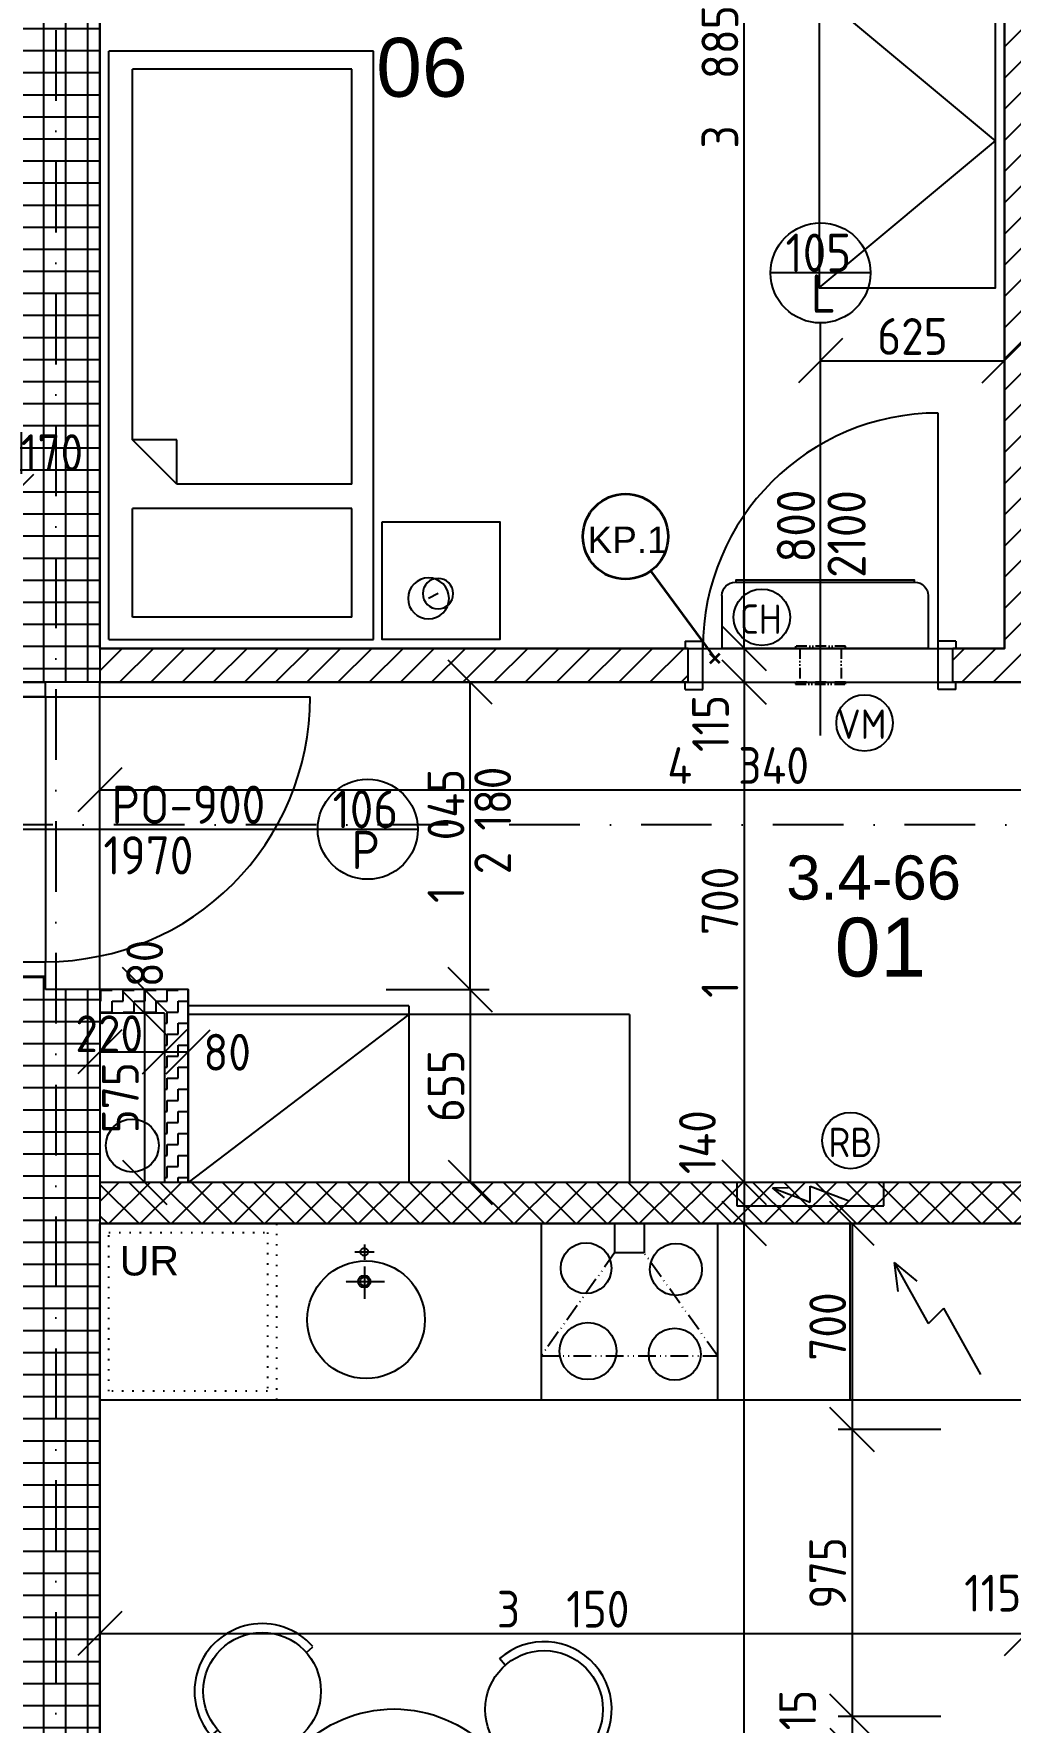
# Model space of a CAD drawing. Extents: x 4511820 to 5180432, y -1526536 to -944957.
# Drawn here: x 5136117 to 5139437, y -1118079 to -1112340 of the extents above; entities that cross this region are included whole.
import ezdxf

# ---------------------------------------------------------------- set-up
doc = ezdxf.new("R2010")
doc.units = 0
doc.header["$MEASUREMENT"] = 0
for name, pattern in [('ACAD_ISO07W100', [3.5, 0.5, -3]), ('ACAD_ISO12W100', [22, 12, -3, 0.5, -3, 0.5, -3]), ('BODKOCIARKOVANA_3', [5.6, 3, -1.3, 0, -1.3]), ('DASHED', [0.75, 0.5, -0.25])]:
    doc.linetypes.add(name, pattern=pattern)
doc.layers.get('0').update_dxf_attribs({"linetype": 'CONTINUOUS'})
doc.layers.get('Defpoints').update_dxf_attribs({"color": 61, "linetype": 'CONTINUOUS'})
for name, color, linetype in [('DVERE', 45, 'CONTINUOUS'), ('KÓTY', 4, 'CONTINUOUS'), ('MÚRY', 1, 'CONTINUOUS'), ('osi', 253, 'CONTINUOUS'), ('Plochy', 41, 'CONTINUOUS'), ('POPIS', 7, 'CONTINUOUS'), ('TENKÁ', 7, 'CONTINUOUS'), ('ZARIADENIE', 47, 'CONTINUOUS'), ('ZARIADENIE1', 145, 'CONTINUOUS'), ('ZZ-chladenie', 133, 'CONTINUOUS'), ('ZZ-elektro', 221, 'CONTINUOUS'), ('zz-vetr', 52, 'CONTINUOUS'), ('ŠRAFY', 82, 'CONTINUOUS')]:
    doc.layers.add(name, color=color, linetype=linetype)
doc.layers.add('preklady', color=74, linetype='CONTINUOUS', lineweight=35)
doc.styles.add('ARIAL', font='arial.ttf')
doc.styles.add('STYLE1', font='isocp.shx')
doc.dimstyles.new('STANDARD-50', dxfattribs={"dimtxt": 125, "dimasz": 150, "dimexe": 10, "dimexo": 200, "dimgap": 20, "dimtad": 1, "dimdsep": 46, "dimlunit": 6, "dimtxsty": 'STYLE1', "dimblk1": 'OBLIQUE', "dimblk2": 'OBLIQUE', "dimsah": 1, "dimcen": 2.5, "dimse1": 1, "dimse2": 1, "dimadec": 0, "dimazin": 0, "dimtfac": 1, "dimtmove": 1, "dimatfit": 3, "dimldrblk": 'OBLIQUE', "dimfxl": 1, "dimtolj": 1, "dimtzin": 0, "dimarcsym": 0})
pattern_1 = [(90, (-3307273.674, 668852.734), (-75, 1e-14), []), (180, (-3307273.674, 668852.734), (-1e-14, -75), [])]
pattern_2 = [(45, (515270.5, 303822), (-53.0330086, 53.0330086), [])]

# ---------------------------------------------------------------- blocks, each defined once
blk = doc.blocks.new('stol kruh')
at = {"layer": 'ZARIADENIE', "ltscale": 0.25}
for p, q in [((4441014, -1342243.9), (4441036.5, -1342224.1)), ((4441690.1, -1342287.3), (4441670.3, -1342264.8)), ((4440690.9, -1342527.6), (4440713.4, -1342507.8)), ((4441974.3, -1342610), (4441954.5, -1342587.5)), ((4440650.1, -1343161.8), (4440670, -1343184.3)), ((4441910.8, -1343263.8), (4441933.3, -1343244)), ((4440934.3, -1343484.5), (4440954.1, -1343507)), ((4441588.1, -1343548), (4441610.6, -1343528.2))]:
    blk.add_line(p, q, dxfattribs=at)
for centre, radius in [((4440863.7, -1342375.8), 200), ((4441822.3, -1342437.4), 200), ((4441312.2, -1342885.9), 450), ((4440802.1, -1343334.4), 200), ((4441760.7, -1343396), 200)]:
    blk.add_circle(centre, radius, dxfattribs=at)
for centre, start, end in [((4440863.7, -1342375.8), 41.28281, 221.28281), ((4441822.3, -1342437.4), 311.3675, 131.3675), ((4440802.1, -1343334.4), 131.3675, 311.3675), ((4441760.7, -1343396), 221.3675, 41.3675)]:
    blk.add_arc(centre, 230, start, end, dxfattribs=at)
blk = doc.blocks.new('JEDNOPOSTEL')
at = {"layer": 'ZARIADENIE', "ltscale": 0.25}
for p, q in [((4449069, -1322230.2), (4447069, -1322230.2)), ((4447069, -1323130.2), (4447069, -1322230.2)), ((4449069, -1322230.2), (4449069, -1323130.2)), ((4449069, -1323130.2), (4447069, -1323130.2)), ((4448913, -1323349.6), (4448929.1, -1323317.4))]:
    blk.add_line(p, q, dxfattribs=at)
at = {"layer": 'ZARIADENIE', "color": 76, "ltscale": 0.25}
for p, q in [((4448390.6, -1322311.3), (4447130.6, -1322311.3)), ((4447130.6, -1323056.9), (4447130.6, -1322311.3)), ((4448540.6, -1322461.3), (4448390.6, -1322311.3)), ((4448390.6, -1322461.3), (4448390.6, -1322311.3)), ((4448992.6, -1322311.3), (4448623.3, -1322311.3)), ((4448623.3, -1323056.9), (4448623.3, -1322311.3)), ((4448992.6, -1323056.9), (4448992.6, -1322311.3)), ((4448540.6, -1322461.3), (4448390.6, -1322461.3)), ((4448540.6, -1323056.9), (4448540.6, -1322461.3)), ((4448540.6, -1323056.9), (4447130.6, -1323056.9)), ((4448992.6, -1323056.9), (4448623.3, -1323056.9))]:
    blk.add_line(p, q, dxfattribs=at)
at = {"layer": 'ZARIADENIE'}
blk.add_lwpolyline([(4448669, -1323160.2), (4448669, -1323560.2), (4449069, -1323560.2), (4449069, -1323160.2)], close=True, dxfattribs=at)
at = {"layer": 'ZARIADENIE', "ltscale": 0.25}
for centre, radius in [((4448929.1, -1323317.4), 69.7), ((4448913, -1323349.6), 51.9)]:
    blk.add_circle(centre, radius, dxfattribs=at)
blk = doc.blocks.new('SKRINA')
at = {"layer": 'ZARIADENIE'}
for p, q in [((4449069, -1324645.2), (4448469, -1324145.2)), ((4448469, -1325145.2), (4449069, -1324645.2))]:
    blk.add_line(p, q, dxfattribs=at)
blk.add_lwpolyline([(4448469, -1324145.2), (4448469, -1325145.2), (4449069, -1325145.2), (4449069, -1324145.2)], close=True, dxfattribs=at)
blk = doc.blocks.new('_OBLIQUE')
at = {"color": 0, "linetype": 'ByBlock'}
blk.add_line((-0.5, -0.5), (0.5, 0.5), dxfattribs=at)
blk = doc.blocks.new('*D18004')
at = {"layer": 'Defpoints', "color": 0}
for p in [(5138533, -1110544.2), (5138644, -1110544.2), (5138644, -1114429.2)]:
    blk.add_point(p, dxfattribs=at)
at = {"layer": 'KÓTY', "color": 0, "lineweight": -2}
blk.add_line((5138533, -1114429.2), (5138533, -1110544.2), dxfattribs=at)
at = {"layer": 'KÓTY', "color": 0, "linetype": 'ByBlock', "lineweight": -2, "xscale": 150, "yscale": 150, "zscale": 150}
for p, rotation in [((5138533, -1110544.2), 90), ((5138533, -1114429.2), 270)]:
    blk.add_blockref('_OBLIQUE', p, dxfattribs=dict(at, rotation=rotation))
at = {"layer": 'KÓTY', "color": 0, "insert": (5138450.5, -1112486.7), "char_height": 125, "attachment_point": 5, "rotation": 90, "style": 'STYLE1'}
blk.add_mtext('\\A1;3ﾠ885', dxfattribs=at)
blk = doc.blocks.new('*D18005')
at = {"layer": 'Defpoints', "color": 0}
for p in [(5139417.5, -1113451.5), (5138792.5, -1113736.4), (5139417.5, -1113736.4)]:
    blk.add_point(p, dxfattribs=at)
at = {"layer": 'KÓTY', "color": 0, "lineweight": -2}
blk.add_line((5138792.5, -1113451.5), (5139417.5, -1113451.5), dxfattribs=at)
at = {"layer": 'KÓTY', "color": 0, "linetype": 'ByBlock', "lineweight": -2, "xscale": 150, "yscale": 150, "zscale": 150, "rotation": 180}
blk.add_blockref('_OBLIQUE', (5138792.5, -1113451.5), dxfattribs=at)
at = {"layer": 'KÓTY', "color": 0, "linetype": 'ByBlock', "lineweight": -2, "xscale": 150, "yscale": 150, "zscale": 150}
blk.add_blockref('_OBLIQUE', (5139417.5, -1113451.5), dxfattribs=at)
at = {"layer": 'KÓTY', "color": 0, "insert": (5139105, -1113369), "char_height": 125, "attachment_point": 5, "style": 'STYLE1'}
blk.add_mtext('\\A1;625', dxfattribs=at)
blk = doc.blocks.new('*D18007')
at = {"layer": 'Defpoints', "color": 0}
for p in [(5138533, -1114429.2), (5138533, -1114544.2), (5138533, -1114544.2)]:
    blk.add_point(p, dxfattribs=at)
at = {"layer": 'KÓTY', "color": 0, "lineweight": -2}
blk.add_line((5138533, -1114429.2), (5138533, -1114544.2), dxfattribs=at)
at = {"layer": 'KÓTY', "color": 0, "linetype": 'ByBlock', "lineweight": -2, "xscale": 150, "yscale": 150, "zscale": 150}
for p, rotation in [((5138533, -1114429.2), 90), ((5138533, -1114544.2), 270)]:
    blk.add_blockref('_OBLIQUE', p, dxfattribs=dict(at, rotation=rotation))
at = {"layer": 'KÓTY', "color": 0, "insert": (5138418.5, -1114684.5), "char_height": 125, "attachment_point": 5, "rotation": 90, "style": 'STYLE1'}
blk.add_mtext('\\A1;115', dxfattribs=at)
blk = doc.blocks.new('*D18008')
at = {"layer": 'Defpoints', "color": 0}
for p in [(5138533, -1114544.2), (5138533, -1116244.2), (5138533, -1116244.2)]:
    blk.add_point(p, dxfattribs=at)
at = {"layer": 'KÓTY', "color": 0, "lineweight": -2}
blk.add_line((5138533, -1114544.2), (5138533, -1116244.2), dxfattribs=at)
at = {"layer": 'KÓTY', "color": 0, "linetype": 'ByBlock', "lineweight": -2, "xscale": 150, "yscale": 150, "zscale": 150}
for p, rotation in [((5138533, -1114544.2), 90), ((5138533, -1116244.2), 270)]:
    blk.add_blockref('_OBLIQUE', p, dxfattribs=dict(at, rotation=rotation))
at = {"layer": 'KÓTY', "color": 0, "insert": (5138450.5, -1115394.2), "char_height": 125, "attachment_point": 5, "rotation": 90, "style": 'STYLE1'}
blk.add_mtext('\\A1;1ﾠ700', dxfattribs=at)
blk = doc.blocks.new('*D18009')
at = {"layer": 'Defpoints', "color": 0}
for p in [(5138533, -1116244.2), (5138533, -1116384.2), (5138533, -1116384.2)]:
    blk.add_point(p, dxfattribs=at)
at = {"layer": 'KÓTY', "color": 0, "lineweight": -2}
blk.add_line((5138533, -1116244.2), (5138533, -1116384.2), dxfattribs=at)
at = {"layer": 'KÓTY', "color": 0, "linetype": 'ByBlock', "lineweight": -2, "xscale": 150, "yscale": 150, "zscale": 150}
for p, rotation in [((5138533, -1116244.2), 90), ((5138533, -1116384.2), 270)]:
    blk.add_blockref('_OBLIQUE', p, dxfattribs=dict(at, rotation=rotation))
at = {"layer": 'KÓTY', "color": 0, "insert": (5138374, -1116107.5), "char_height": 125, "attachment_point": 5, "rotation": 90, "style": 'STYLE1'}
blk.add_mtext('\\A1;140', dxfattribs=at)
blk = doc.blocks.new('*D18010')
at = {"layer": 'Defpoints', "color": 0}
for p in [(5138899.5, -1116384.2), (5138899.5, -1117084.2), (5139310.5, -1117084.2)]:
    blk.add_point(p, dxfattribs=at)
at = {"layer": 'KÓTY', "color": 0, "lineweight": -2}
blk.add_line((5138899.5, -1116384.2), (5138899.5, -1117084.2), dxfattribs=at)
at = {"layer": 'KÓTY', "color": 0, "linetype": 'ByBlock', "lineweight": -2, "xscale": 150, "yscale": 150, "zscale": 150}
for p, rotation in [((5138899.5, -1116384.2), 90), ((5138899.5, -1117084.2), 270)]:
    blk.add_blockref('_OBLIQUE', p, dxfattribs=dict(at, rotation=rotation))
at = {"layer": 'KÓTY', "color": 0, "insert": (5138817, -1116734.2), "char_height": 125, "attachment_point": 5, "rotation": 90, "style": 'STYLE1'}
blk.add_mtext('\\A1;700', dxfattribs=at)
blk = doc.blocks.new('*D18011')
at = {"layer": 'Defpoints', "color": 0}
for p in [(5139310.5, -1117084.2), (5138899.5, -1118059.2), (5139310.5, -1118059.2)]:
    blk.add_point(p, dxfattribs=at)
at = {"layer": 'KÓTY', "color": 0, "lineweight": -2}
blk.add_line((5138899.5, -1117084.2), (5138899.5, -1118059.2), dxfattribs=at)
at = {"layer": 'KÓTY', "color": 0, "linetype": 'ByBlock', "lineweight": -2, "xscale": 150, "yscale": 150, "zscale": 150}
for p, rotation in [((5138899.5, -1117084.2), 90), ((5138899.5, -1118059.2), 270)]:
    blk.add_blockref('_OBLIQUE', p, dxfattribs=dict(at, rotation=rotation))
at = {"layer": 'KÓTY', "color": 0, "insert": (5138817, -1117571.7), "char_height": 125, "attachment_point": 5, "rotation": 90, "style": 'STYLE1'}
blk.add_mtext('\\A1;975', dxfattribs=at)
blk = doc.blocks.new('*D18012')
at = {"layer": 'Defpoints', "color": 0}
for p in [(5139310.5, -1118059.2), (5138899.5, -1118174.2), (5139310.5, -1118174.2)]:
    blk.add_point(p, dxfattribs=at)
at = {"layer": 'KÓTY', "color": 0, "lineweight": -2}
blk.add_line((5138899.5, -1118059.2), (5138899.5, -1118174.2), dxfattribs=at)
at = {"layer": 'KÓTY', "color": 0, "linetype": 'ByBlock', "lineweight": -2, "xscale": 150, "yscale": 150, "zscale": 150}
for p, rotation in [((5138899.5, -1118059.2), 90), ((5138899.5, -1118174.2), 270)]:
    blk.add_blockref('_OBLIQUE', p, dxfattribs=dict(at, rotation=rotation))
at = {"layer": 'KÓTY', "color": 0, "insert": (5138714.5, -1118065.9), "char_height": 125, "attachment_point": 5, "rotation": 90, "style": 'STYLE1'}
blk.add_mtext('\\A1;115', dxfattribs=at)
blk = doc.blocks.new('*D18016')
at = {"layer": 'Defpoints', "color": 0}
for p in [(5138533, -1116384.2), (5138533, -1116384.2), (5138533, -1122229.2)]:
    blk.add_point(p, dxfattribs=at)
at = {"layer": 'KÓTY', "color": 0, "lineweight": -2}
blk.add_line((5138533, -1122229.2), (5138533, -1116384.2), dxfattribs=at)
at = {"layer": 'KÓTY', "color": 0, "linetype": 'ByBlock', "lineweight": -2, "xscale": 150, "yscale": 150, "zscale": 150}
for p, rotation in [((5138533, -1116384.2), 90), ((5138533, -1122229.2), 270)]:
    blk.add_blockref('_OBLIQUE', p, dxfattribs=dict(at, rotation=rotation))
at = {"layer": 'KÓTY', "color": 0, "insert": (5138450.5, -1119306.7), "char_height": 125, "attachment_point": 5, "rotation": 90, "style": 'STYLE1'}
blk.add_mtext('\\A1;5ﾠ845', dxfattribs=at)
blk = doc.blocks.new('*D18017')
at = {"layer": 'Defpoints', "color": 0}
for p in [(5136342.5, -1116384.2), (5139492.5, -1116384.2), (5139492.5, -1117777.5)]:
    blk.add_point(p, dxfattribs=at)
at = {"layer": 'KÓTY', "color": 0, "lineweight": -2}
blk.add_line((5136342.5, -1117777.5), (5139492.5, -1117777.5), dxfattribs=at)
at = {"layer": 'KÓTY', "color": 0, "linetype": 'ByBlock', "lineweight": -2, "xscale": 150, "yscale": 150, "zscale": 150, "rotation": 180}
blk.add_blockref('_OBLIQUE', (5136342.5, -1117777.5), dxfattribs=at)
at = {"layer": 'KÓTY', "color": 0, "linetype": 'ByBlock', "lineweight": -2, "xscale": 150, "yscale": 150, "zscale": 150}
blk.add_blockref('_OBLIQUE', (5139492.5, -1117777.5), dxfattribs=at)
at = {"layer": 'KÓTY', "color": 0, "insert": (5137917.5, -1117695), "char_height": 125, "attachment_point": 5, "style": 'STYLE1'}
blk.add_mtext('\\A1;3ﾠ150', dxfattribs=at)
blk = doc.blocks.new('*D18018')
at = {"layer": 'Defpoints', "color": 0}
for p in [(5139492.5, -1117084.2), (5139607.5, -1117084.2), (5139607.5, -1117777.5)]:
    blk.add_point(p, dxfattribs=at)
at = {"layer": 'KÓTY', "color": 0, "lineweight": -2}
blk.add_line((5139492.5, -1117777.5), (5139607.5, -1117777.5), dxfattribs=at)
at = {"layer": 'KÓTY', "color": 0, "linetype": 'ByBlock', "lineweight": -2, "xscale": 150, "yscale": 150, "zscale": 150, "rotation": 180}
blk.add_blockref('_OBLIQUE', (5139492.5, -1117777.5), dxfattribs=at)
at = {"layer": 'KÓTY', "color": 0, "linetype": 'ByBlock', "lineweight": -2, "xscale": 150, "yscale": 150, "zscale": 150}
blk.add_blockref('_OBLIQUE', (5139607.5, -1117777.5), dxfattribs=at)
at = {"layer": 'KÓTY', "color": 0, "insert": (5139378, -1117640.5), "char_height": 125, "attachment_point": 5, "style": 'STYLE1'}
blk.add_mtext('\\A1;115', dxfattribs=at)
blk = doc.blocks.new('*D18035')
at = {"layer": 'Defpoints', "color": 0}
for p in [(5136642.5, -1115589.2), (5136642.5, -1116244.2), (5137601.5, -1116244.2)]:
    blk.add_point(p, dxfattribs=at)
at = {"layer": 'KÓTY', "color": 0, "lineweight": -2}
blk.add_line((5137601.5, -1115589.2), (5137601.5, -1116244.2), dxfattribs=at)
at = {"layer": 'KÓTY', "color": 0, "linetype": 'ByBlock', "lineweight": -2, "xscale": 150, "yscale": 150, "zscale": 150}
for p, rotation in [((5137601.5, -1115589.2), 90), ((5137601.5, -1116244.2), 270)]:
    blk.add_blockref('_OBLIQUE', p, dxfattribs=dict(at, rotation=rotation))
at = {"layer": 'KÓTY', "color": 0, "insert": (5137519, -1115916.7), "char_height": 125, "attachment_point": 5, "rotation": 90, "style": 'STYLE1'}
blk.add_mtext('\\A1;655', dxfattribs=at)
blk = doc.blocks.new('*D18036')
at = {"layer": 'Defpoints', "color": 0}
for p in [(5136642.5, -1114544.2), (5137601.5, -1114544.2), (5136642.5, -1115589.2)]:
    blk.add_point(p, dxfattribs=at)
at = {"layer": 'KÓTY', "color": 0, "lineweight": -2}
blk.add_line((5137601.5, -1115589.2), (5137601.5, -1114544.2), dxfattribs=at)
at = {"layer": 'KÓTY', "color": 0, "linetype": 'ByBlock', "lineweight": -2, "xscale": 150, "yscale": 150, "zscale": 150}
for p, rotation in [((5137601.5, -1114544.2), 90), ((5137601.5, -1115589.2), 270)]:
    blk.add_blockref('_OBLIQUE', p, dxfattribs=dict(at, rotation=rotation))
at = {"layer": 'KÓTY', "color": 0, "insert": (5137519, -1115066.7), "char_height": 125, "attachment_point": 5, "rotation": 90, "style": 'STYLE1'}
blk.add_mtext('\\A1;1ﾠ045', dxfattribs=at)
blk = doc.blocks.new('*D18046')
at = {"layer": 'Defpoints', "color": 0}
for p in [(5136342.5, -1115669.2), (5136342.5, -1116244.2), (5136494.5, -1116244.2)]:
    blk.add_point(p, dxfattribs=at)
at = {"layer": 'KÓTY', "color": 0, "lineweight": -2}
blk.add_line((5136494.5, -1115669.2), (5136494.5, -1116244.2), dxfattribs=at)
at = {"layer": 'KÓTY', "color": 0, "linetype": 'ByBlock', "lineweight": -2, "xscale": 150, "yscale": 150, "zscale": 150}
for p, rotation in [((5136494.5, -1115669.2), 90), ((5136494.5, -1116244.2), 270)]:
    blk.add_blockref('_OBLIQUE', p, dxfattribs=dict(at, rotation=rotation))
at = {"layer": 'KÓTY', "color": 0, "insert": (5136412, -1115956.7), "char_height": 125, "attachment_point": 5, "rotation": 90, "style": 'STYLE1'}
blk.add_mtext('\\A1;575', dxfattribs=at)
blk = doc.blocks.new('*D18047')
at = {"layer": 'Defpoints', "color": 0}
for p in [(5136494.5, -1115589.2), (5136494.5, -1115589.2), (5136494.5, -1115669.2)]:
    blk.add_point(p, dxfattribs=at)
at = {"layer": 'KÓTY', "color": 0, "lineweight": -2}
blk.add_line((5136494.5, -1115669.2), (5136494.5, -1115589.2), dxfattribs=at)
at = {"layer": 'KÓTY', "color": 0, "linetype": 'ByBlock', "lineweight": -2, "xscale": 150, "yscale": 150, "zscale": 150}
for p, rotation in [((5136494.5, -1115589.2), 90), ((5136494.5, -1115669.2), 270)]:
    blk.add_blockref('_OBLIQUE', p, dxfattribs=dict(at, rotation=rotation))
at = {"layer": 'KÓTY', "color": 0, "insert": (5136495, -1115500), "char_height": 125, "attachment_point": 5, "rotation": 90, "style": 'STYLE1'}
blk.add_mtext('\\A1;80', dxfattribs=at)
blk = doc.blocks.new('*D18048')
at = {"layer": 'Defpoints', "color": 0}
for p in [(5136342.5, -1115669.2), (5136562.5, -1115669.2), (5136562.5, -1115800.5)]:
    blk.add_point(p, dxfattribs=at)
at = {"layer": 'KÓTY', "color": 0, "lineweight": -2}
blk.add_line((5136342.5, -1115800.5), (5136562.5, -1115800.5), dxfattribs=at)
at = {"layer": 'KÓTY', "color": 0, "linetype": 'ByBlock', "lineweight": -2, "xscale": 150, "yscale": 150, "zscale": 150, "rotation": 180}
blk.add_blockref('_OBLIQUE', (5136342.5, -1115800.5), dxfattribs=at)
at = {"layer": 'KÓTY', "color": 0, "linetype": 'ByBlock', "lineweight": -2, "xscale": 150, "yscale": 150, "zscale": 150}
blk.add_blockref('_OBLIQUE', (5136562.5, -1115800.5), dxfattribs=at)
at = {"layer": 'KÓTY', "color": 0, "insert": (5136374, -1115739), "char_height": 125, "attachment_point": 5, "style": 'STYLE1'}
blk.add_mtext('\\A1;220', dxfattribs=at)
blk = doc.blocks.new('*D18049')
at = {"layer": 'Defpoints', "color": 0}
for p in [(5136562.5, -1115669.2), (5136642.5, -1115669.2), (5136642.5, -1115800.5)]:
    blk.add_point(p, dxfattribs=at)
at = {"layer": 'KÓTY', "color": 0, "lineweight": -2}
blk.add_line((5136562.5, -1115800.5), (5136642.5, -1115800.5), dxfattribs=at)
at = {"layer": 'KÓTY', "color": 0, "linetype": 'ByBlock', "lineweight": -2, "xscale": 150, "yscale": 150, "zscale": 150, "rotation": 180}
blk.add_blockref('_OBLIQUE', (5136562.5, -1115800.5), dxfattribs=at)
at = {"layer": 'KÓTY', "color": 0, "linetype": 'ByBlock', "lineweight": -2, "xscale": 150, "yscale": 150, "zscale": 150}
blk.add_blockref('_OBLIQUE', (5136642.5, -1115800.5), dxfattribs=at)
at = {"layer": 'KÓTY', "color": 0, "insert": (5136775, -1115802), "char_height": 125, "attachment_point": 5, "style": 'STYLE1'}
blk.add_mtext('\\A1;80', dxfattribs=at)
blk = doc.blocks.new('*D18050')
at = {"layer": 'Defpoints', "color": 0}
for p in [(5136342.5, -1114544.2), (5140682.5, -1114544.2), (5140682.5, -1114910)]:
    blk.add_point(p, dxfattribs=at)
at = {"layer": 'KÓTY', "color": 0, "lineweight": -2}
blk.add_line((5136342.5, -1114910), (5140682.5, -1114910), dxfattribs=at)
at = {"layer": 'KÓTY', "color": 0, "linetype": 'ByBlock', "lineweight": -2, "xscale": 150, "yscale": 150, "zscale": 150, "rotation": 180}
blk.add_blockref('_OBLIQUE', (5136342.5, -1114910), dxfattribs=at)
at = {"layer": 'KÓTY', "color": 0, "linetype": 'ByBlock', "lineweight": -2, "xscale": 150, "yscale": 150, "zscale": 150}
blk.add_blockref('_OBLIQUE', (5140682.5, -1114910), dxfattribs=at)
at = {"layer": 'KÓTY', "color": 0, "insert": (5138512.5, -1114827.5), "char_height": 125, "attachment_point": 5, "style": 'STYLE1'}
blk.add_mtext('\\A1;4ﾠ340', dxfattribs=at)
blk = doc.blocks.new('*D18143')
at = {"layer": 'Defpoints', "color": 0}
for p in [(5135872.5, -1113844.2), (5136042.5, -1113844.2), (5135872.5, -1113912)]:
    blk.add_point(p, dxfattribs=at)
at = {"layer": 'KÓTY', "color": 0, "lineweight": -2}
blk.add_line((5136042.5, -1113912), (5135872.5, -1113912), dxfattribs=at)
at = {"layer": 'KÓTY', "color": 0, "linetype": 'ByBlock', "lineweight": -2, "xscale": 150, "yscale": 150, "zscale": 150, "rotation": 180}
blk.add_blockref('_OBLIQUE', (5135872.5, -1113912), dxfattribs=at)
at = {"layer": 'KÓTY', "color": 0, "linetype": 'ByBlock', "lineweight": -2, "xscale": 150, "yscale": 150, "zscale": 150}
blk.add_blockref('_OBLIQUE', (5136042.5, -1113912), dxfattribs=at)
at = {"layer": 'KÓTY', "color": 0, "insert": (5136179.5, -1113764), "char_height": 125, "attachment_point": 5, "style": 'STYLE1'}
blk.add_mtext('\\A1;170', dxfattribs=at)
blk = doc.blocks.new('chladn1')
at = {"layer": 'ZZ-chladenie'}
for p, q in [((5354905.5, -1014715.3), (5355085.5, -1014715.3)), ((5355085.5, -1015416.4), (5355085.5, -1014715.3)), ((5354905.5, -1015416.4), (5355085.5, -1015416.4))]:
    blk.add_line(p, q, dxfattribs=at)
blk.add_lwpolyline([(5354860.5, -1015370), (5354853.8, -1015370), (5354853.8, -1014762.8), (5354860.5, -1014762.8)], close=True, dxfattribs=at)
for centre, start, end in [((5354905.5, -1014760.3), 90, 180), ((5354905.5, -1015371.4), 180, 270)]:
    blk.add_arc(centre, 45, start, end, dxfattribs=at)

msp = doc.modelspace()

# ---------------------------------------------------------------- hatches: boundary and pattern name
at = {"layer": 'ŠRAFY', "ltscale": 0.25}
h = msp.add_hatch(dxfattribs=at)
h.set_pattern_fill('ANSI37', color=256, scale=600, angle=45)
h.set_pattern_definition(pattern_1)
h.paths.add_polyline_path([(5136157.5, -1114544.191), (5136342.5, -1114544.191), (5136342.5, -1114429.191), (5136342.5, -1110544.191), (5136042.5, -1110544.191), (5136042.5, -1113729.191), (5136042.5, -1113844.191), (5136042.5, -1114094.191), (5136042.5, -1114209.191), (5136042.5, -1114544.191)])
h = msp.add_hatch(dxfattribs=at)
h.set_pattern_fill('ANSI31', color=256, scale=600, style=0)
h.set_pattern_definition(pattern_2)
h.paths.add_polyline_path([(5139417.5, -1114429.191), (5139242.5, -1114429.191), (5139242.5, -1114544.191), (5139417.5, -1114544.191), (5139632.5, -1114544.191), (5139632.5, -1114429.191), (5139532.5, -1114429.191), (5139532.5, -1110544.191), (5139417.5, -1110544.191)])
h = msp.add_hatch(dxfattribs=at)
h.set_pattern_fill('ANSI31', color=256, scale=600, style=0)
h.set_pattern_definition(pattern_2)
h.paths.add_polyline_path([(5138052.5, -1114544.191), (5138227.5, -1114544.191), (5138332.5, -1114544.191), (5138342.5, -1114544.191), (5138342.5, -1114429.191), (5138332.5, -1114429.191), (5138202.5, -1114429.191), (5138167.5, -1114429.191), (5136342.5, -1114429.191), (5136342.5, -1114544.191)])
h = msp.add_hatch(dxfattribs=at)
h.set_pattern_fill('ANSI37', color=256, scale=600, angle=45)
h.set_pattern_definition(pattern_1)
h.paths.add_polyline_path([(5136042.5, -1115544.191), (5136042.5, -1115659.191), (5136042.5, -1117934.191), (5136042.5, -1117959.191), (5136042.5, -1118074.191), (5136042.5, -1118974.191), (5136042.5, -1119074.191), (5136042.5, -1119189.191), (5136042.5, -1123464.191), (5136342.5, -1123464.191), (5136342.5, -1122404.191), (5136342.5, -1122229.191), (5136342.5, -1116984.191), (5136342.5, -1116384.191), (5136342.5, -1116244.191), (5136342.5, -1115669.191), (5136342.5, -1115589.191), (5136157.5, -1115589.191), (5136157.5, -1115544.191)])
h = msp.add_hatch(dxfattribs=at)
h.set_pattern_fill('ZIGZAG', color=256, scale=300, style=0)
h.set_pattern_definition([(0, (-68841.5, 303822), (37.5, 37.5), [37.5, -37.5]), (90, (-68804, 303822), (-37.5, 37.5), [37.5, -37.5])])
h.paths.add_polyline_path([(5136642.5, -1115674.191), (5136642.5, -1115644.191), (5136642.5, -1115589.191), (5136342.5, -1115589.191), (5136342.5, -1115669.191), (5136562.5, -1115669.191), (5136562.5, -1116244.191), (5136642.5, -1116244.191)])
h = msp.add_hatch(dxfattribs=at)
h.set_pattern_fill('ANSI37', color=256, scale=600, style=0)
h.set_pattern_definition([(45, (-2973754.684, 527212.784), (-53.0330086, 53.0330086), []), (135, (-2973754.684, 527212.784), (-53.0330086, -53.0330086), [])])
h.paths.add_polyline_path([(5139607.5, -1116244.191), (5136642.5, -1116244.191), (5136562.5, -1116244.191), (5136342.5, -1116244.191), (5136342.5, -1116384.191), (5139492.5, -1116384.191), (5139607.5, -1116384.191)])

# ---------------------------------------------------------------- linework, layer by layer
at = {"layer": 'DVERE', "ltscale": 0.25}
for p, q in [((5138962.5, -1113153.035), (5138622.5, -1113153.035)), ((5138792.5, -1114725.691), (5138792.5, -1113323.035)), ((5139192.5, -1114429.191), (5139192.5, -1113629.191)), ((5138332.5, -1114404.191), (5138392.5, -1114404.191)), ((5138332.5, -1114404.191), (5138332.5, -1114429.191)), ((5138392.5, -1114569.191), (5138392.5, -1114404.191)), ((5138392.5, -1114429.191), (5139192.5, -1114429.191)), ((5139252.5, -1114404.191), (5139192.5, -1114404.191)), ((5139192.5, -1114569.191), (5139192.5, -1114404.191)), ((5139252.5, -1114404.191), (5139252.5, -1114429.191)), ((5138332.5, -1114569.191), (5138332.5, -1114544.191)), ((5138332.5, -1114569.191), (5138392.5, -1114569.191)), ((5138392.5, -1114544.191), (5139192.5, -1114544.191)), ((5139252.5, -1114569.191), (5139192.5, -1114569.191)), ((5139252.5, -1114569.191), (5139252.5, -1114544.191)), ((5135680.344, -1115044.191), (5137083, -1115044.191)), ((5137083, -1115044.191), (5137423, -1115044.191))]:
    msp.add_line(p, q, dxfattribs=at)
at = {"layer": 'DVERE'}
for q in [(5136157.5, -1115494.191), (5137057.5, -1114594.191)]:
    msp.add_line((5136157.5, -1114594.191), q, dxfattribs=at)
at = {"layer": 'DVERE', "ltscale": 0.25}
for centre in [(5138792.5, -1113153.035), (5137253, -1115044.191)]:
    msp.add_circle(centre, 170, dxfattribs=at)
msp.add_arc((5139192.5, -1114429.191), 800, 90, 180, dxfattribs=at)
at = {"layer": 'DVERE'}
msp.add_arc((5136157.5, -1114594.191), 900, 270, 0, dxfattribs=at)
at = {"layer": 'KÓTY', "ltscale": 25}
msp.add_line((5137316.097, -1115589.191), (5137666.097, -1115589.191), dxfattribs=at)
at = {"layer": 'KÓTY', "ltscale": 0.25}
for p, q in [((5139201.903, -1117084.191), (5138851.903, -1117084.191)), ((5139201.903, -1118059.191), (5138851.903, -1118059.191))]:
    msp.add_line(p, q, dxfattribs=at)
at = {"layer": 'MÚRY'}
for p, q in [((5136342.5, -1114429.191), (5136342.5, -1110544.191)), ((5139417.5, -1110544.191), (5139417.5, -1114429.191)), ((5136157.5, -1114594.191), (5136157.5, -1114544.191)), ((5136157.5, -1114594.191), (5136042.5, -1114594.191)), ((5136042.5, -1114594.191), (5136157.5, -1114594.191)), ((5136042.5, -1115494.191), (5136157.5, -1115494.191)), ((5136157.5, -1115589.191), (5136157.5, -1115494.191)), ((5136642.5, -1115589.191), (5136157.5, -1115589.191)), ((5136642.5, -1115589.191), (5136642.5, -1116244.191)), ((5136342.5, -1115669.191), (5136342.5, -1116244.191)), ((5136562.5, -1115669.191), (5136342.5, -1115669.191)), ((5136562.5, -1115669.191), (5136562.5, -1116244.191)), ((5136342.5, -1116384.191), (5136342.5, -1122229.191))]:
    msp.add_line(p, q, dxfattribs=at)
at = {"layer": 'MÚRY', "ltscale": 0.25}
for p, q in [((5138167.5, -1114429.191), (5136342.5, -1114429.191)), ((5138342.5, -1114429.191), (5136342.5, -1114429.191)), ((5138342.5, -1114429.191), (5136342.5, -1114429.191)), ((5138342.5, -1114429.191), (5138202.5, -1114429.191)), ((5138342.5, -1114544.191), (5138342.5, -1114429.191)), ((5139242.5, -1114544.191), (5139242.5, -1114429.191)), ((5139417.5, -1114429.191), (5139242.5, -1114429.191)), ((5138052.5, -1114544.191), (5136157.5, -1114544.191)), ((5138227.5, -1114544.191), (5136157.5, -1114544.191)), ((5138342.5, -1114544.191), (5136157.5, -1114544.191)), ((5139417.5, -1114544.191), (5139242.5, -1114544.191)), ((5139632.5, -1114544.191), (5139417.5, -1114544.191)), ((5136562.5, -1116244.191), (5136342.5, -1116244.191)), ((5139607.5, -1116244.191), (5136642.5, -1116244.191)), ((5139492.5, -1116384.191), (5136342.5, -1116384.191))]:
    msp.add_line(p, q, dxfattribs=at)
at = {"layer": 'osi', "linetype": 'BODKOCIARKOVANA_3', "ltscale": 80}
for p, q in [((5136192.5, -1109191.097), (5136192.5, -1141119)), ((5157242.5, -1115029.191), (5093572.5, -1115029.191))]:
    msp.add_line(p, q, dxfattribs=at)
at = {"layer": 'Plochy'}
for points in [[(5139417.5, -1110544.191), (5136342.5, -1110544.191), (5136342.5, -1114429.191), (5139417.5, -1114429.191)], [(5136642.5, -1116244.191), (5136642.5, -1115589.191), (5136342.5, -1115589.191), (5136342.5, -1114544.191), (5140682.5, -1114544.191), (5140682.5, -1118059.191), (5139492.5, -1118059.191), (5139492.5, -1117084.191), (5139607.5, -1117084.191), (5139607.5, -1116244.191)], [(5136342.5, -1116384.191), (5139492.5, -1116384.191), (5139492.5, -1119059.191), (5139607.5, -1119059.191), (5139607.5, -1118174.191), (5142682.5, -1118174.191), (5142682.5, -1123464.191), (5139607.5, -1123464.191), (5139607.5, -1120979.191), (5139492.5, -1120979.191), (5139492.5, -1122229.191), (5136342.5, -1122229.191)]]:
    msp.add_lwpolyline(points, close=True, dxfattribs=at)
at = {"layer": 'preklady'}
for p, q in [((5138434.001, -1114463.001), (5138215.413, -1114165.807)), ((5138417.383, -1114479.617), (5138450.617, -1114446.383)), ((5138450.618, -1114479.618), (5138417.384, -1114446.384))]:
    msp.add_line(p, q, dxfattribs=at)
at = {"layer": 'preklady', "ltscale": 0.25}
msp.add_circle((5138129.5, -1114049), 145, dxfattribs=at)
at = {"layer": 'TENKÁ'}
for p, q in [((5136342.5, -1114429.191), (5136342.5, -1114544.191)), ((5136042.5, -1114544.191), (5136157.5, -1114544.191)), ((5136157.5, -1114544.191), (5136042.5, -1114544.191)), ((5136157.5, -1115544.191), (5136042.5, -1115544.191)), ((5136342.5, -1115589.191), (5136342.5, -1115669.191)), ((5136342.5, -1116244.191), (5136342.5, -1116384.191)), ((5136642.5, -1116244.191), (5136562.5, -1116244.191))]:
    msp.add_line(p, q, dxfattribs=at)
at = {"layer": 'TENKÁ', "linetype": 'ACAD_ISO12W100', "ltscale": 10}
msp.add_line((5136342.5, -1115589.191), (5136342.5, -1114544.191), dxfattribs=at)
at = {"layer": 'ZARIADENIE'}
for p, q in [((5137392.5, -1115644.191), (5136642.5, -1115644.191)), ((5137392.5, -1115644.191), (5137392.5, -1116244.191)), ((5138142.5, -1115674.191), (5136642.5, -1115674.191)), ((5137392.5, -1115674.191), (5136642.5, -1116244.191)), ((5138142.5, -1115674.191), (5138142.5, -1116244.191))]:
    msp.add_line(p, q, dxfattribs=at)
at = {"layer": 'ZARIADENIE1', "color": 8, "linetype": 'ACAD_ISO07W100', "ltscale": 10}
msp.add_line((5136942.5, -1116384.191), (5136942.5, -1116984.191), dxfattribs=at)
at = {"layer": 'ZARIADENIE1', "color": 8, "ltscale": 0.25}
for p, q in [((5137842.5, -1116384.191), (5137842.5, -1116959.191)), ((5137842.5, -1116384.191), (5137842.5, -1116984.191)), ((5138092.5, -1116384.191), (5138092.5, -1116484.191)), ((5138192.5, -1116384.191), (5138192.5, -1116484.191)), ((5138442.5, -1116384.191), (5138442.5, -1116959.191)), ((5138442.5, -1116384.191), (5138442.5, -1116984.191)), ((5138892.5, -1116384.191), (5138892.5, -1116984.191)), ((5138192.5, -1116484.191), (5138092.5, -1116484.191)), ((5139492.5, -1116984.191), (5136342.5, -1116984.191))]:
    msp.add_line(p, q, dxfattribs=at)
at = {"layer": 'ZARIADENIE1', "color": 8, "linetype": 'DASHED'}
for p, q in [((5137241.527, -1116455.89), (5137241.527, -1116507.924)), ((5137208.664, -1116480.537), (5137274.391, -1116480.537)), ((5137241.527, -1116530.296), (5137241.527, -1116639.841)), ((5137178.539, -1116580.96), (5137309.993, -1116580.96))]:
    msp.add_line(p, q, dxfattribs=at)
at = {"layer": 'ZARIADENIE1', "color": 8, "linetype": 'ACAD_ISO12W100', "ltscale": 5}
for p, q in [((5138092.5, -1116484.191), (5137842.5, -1116834.191)), ((5138442.5, -1116834.191), (5138192.5, -1116484.191)), ((5137842.5, -1116834.191), (5138442.5, -1116834.191))]:
    msp.add_line(p, q, dxfattribs=at)
at = {"layer": 'ZARIADENIE1', "color": 8}
for p, q in [((5139056.76, -1116615.531), (5139043.876, -1116516.273)), ((5139121.425, -1116579.552), (5139043.876, -1116516.273)), ((5139159.592, -1116724.249), (5139043.876, -1116516.273)), ((5139159.592, -1116724.249), (5139211.425, -1116671.377)), ((5139337.352, -1116897.703), (5139211.425, -1116671.377))]:
    msp.add_line(p, q, dxfattribs=at)
at = {"layer": 'ZARIADENIE1', "color": 8, "linetype": 'ACAD_ISO07W100', "ltscale": 10}
msp.add_lwpolyline([(5136372.5, -1116414.191), (5136912.5, -1116414.191), (5136912.5, -1116954.191), (5136372.5, -1116954.191)], close=True, dxfattribs=at)
at = {"layer": 'ZARIADENIE1', "color": 8, "ltscale": 0.25}
for centre, radius in [((5137995.376, -1116535.748), 86.283), ((5138301.051, -1116539.957), 88.387), ((5137247.376, -1116711.104), 200), ((5138001.697, -1116817.745), 96.805), ((5138296.656, -1116828.267), 88.387)]:
    msp.add_circle(centre, radius, dxfattribs=at)
at = {"layer": 'ZARIADENIE1', "color": 8, "linetype": 'DASHED'}
msp.add_circle((5137241.214, -1116480.537), 12.931, dxfattribs=at)
at = {"layer": 'ZARIADENIE1', "color": 8, "linetype": 'Continuous'}
for centre, radius in [((5137241.254, -1116581.228), 20.877), ((5137241.527, -1116580.96), 14.781)]:
    msp.add_circle(centre, radius, dxfattribs=at)
at = {"layer": 'ZZ-chladenie'}
msp.add_circle((5138592.848, -1114323.686), 96, dxfattribs=at)
at = {"layer": 'ZZ-elektro'}
for p, q in [((5138507.5, -1116244.191), (5138507.5, -1116324.191)), ((5138629.007, -1116262.79), (5138757.5, -1116311.074)), ((5138682.313, -1116264.113), (5138629.007, -1116262.79)), ((5138669.993, -1116296.899), (5138629.007, -1116262.79)), ((5138757.5, -1116311.074), (5138757.5, -1116257.361)), ((5138757.5, -1116257.361), (5138885.993, -1116305.645)), ((5139007.5, -1116324.191), (5139007.5, -1116244.191)), ((5138507.5, -1116324.191), (5139007.5, -1116324.191))]:
    msp.add_line(p, q, dxfattribs=at)
msp.add_circle((5138894.02, -1116102.191), 96, dxfattribs=at)
at = {"layer": 'zz-vetr', "linetype": 'ACAD_ISO12W100', "lineweight": -2, "ltscale": 3}
for p, q in [((5138722.5, -1114429.191), (5138722.5, -1114544.191)), ((5138862.5, -1114429.191), (5138862.5, -1114544.191))]:
    msp.add_line(p, q, dxfattribs=at)
for points in [[(5138877.5, -1114429.191), (5138877.5, -1114422.191), (5138707.5, -1114422.191), (5138707.5, -1114429.191)], [(5138877.5, -1114551.191), (5138877.5, -1114544.191), (5138707.5, -1114544.191), (5138707.5, -1114551.191)]]:
    msp.add_lwpolyline(points, close=True, dxfattribs=at)
at = {"layer": 'zz-vetr'}
for centre, radius in [((5138942.465, -1114682.787), 96), ((5136452.5, -1116119.191), 90)]:
    msp.add_circle(centre, radius, dxfattribs=at)

# ---------------------------------------------------------------- block references
at = {"layer": 'ZARIADENIE', "color": 2}
msp.add_blockref('SKRINA', (690318.5, 211941), dxfattribs=at)
at = {"layer": 'ZARIADENIE', "color": 2, "xscale": -1, "rotation": 89.99999999999999}
msp.add_blockref('JEDNOPOSTEL', (3814142.309, 3334669.809), dxfattribs=at)
at = {"layer": 'ZARIADENIE'}
msp.add_blockref('stol kruh', (696030.28, 224401.706), dxfattribs=at)
at = {"layer": 'ZZ-chladenie', "xscale": -1, "rotation": 89.99999999999993}
msp.add_blockref('chladn1', (4123742.189, 4240656.309), dxfattribs=at)

# ---------------------------------------------------------------- texts
at = {"layer": 'DVERE', "style": 'STYLE1'}
for s, p in [('105', (5138673.47, -1113149.535)), ('L', (5138760.47, -1113288.172)), ('106', (5137133.47, -1115040.691)), ('P', (5137197.97, -1115179.328))]:
    msp.add_text(s, height=130, dxfattribs=at).set_placement(p)
at = {"layer": 'KÓTY', "insert": (5137677.957, -1115014.106), "char_height": 125, "attachment_point": 5, "rotation": 90, "style": 'STYLE1'}
msp.add_mtext('\\A1;2 180', dxfattribs=at)
at = {"layer": 'POPIS', "lineweight": 40, "ltscale": 0.25, "style": 'ARIAL'}
for s, height, p in [('06', 200, (5137281.811, -1112554.27)), ('3.4-66', 150, (5138675.911, -1115283.079)), ('01', 200, (5138840.811, -1115544.598))]:
    msp.add_text(s, height=height, dxfattribs=at).set_placement(p)
at = {"layer": 'preklady', "linetype": 'Continuous', "lineweight": 20, "style": 'ARIAL'}
msp.add_text('KP.1', height=90, dxfattribs=at).set_placement((5138000.236, -1114105.257))
at = {"layer": 'TENKÁ', "linetype": 'Continuous', "style": 'STYLE1'}
for s, p in [('800', (5138773.917, -1114137.648)), ('2100', (5138946.024, -1114189.422))]:
    msp.add_text(s, height=130, rotation=90, dxfattribs=at).set_placement(p)
for s, p in [('PO-900', (5136382.212, -1115025.608)), ('1970', (5136353.983, -1115197.716))]:
    msp.add_text(s, height=130, dxfattribs=at).set_placement(p)
at = {"layer": 'ZARIADENIE1', "color": 8, "ltscale": 0.25, "style": 'ARIAL'}
msp.add_text('UR', height=100, dxfattribs=at).set_placement((5136409.81, -1116560.608))
at = {"layer": 'ZZ-chladenie', "style": 'STYLE1'}
msp.add_text('CH', height=100, dxfattribs=at).set_placement((5138518.221, -1114379.885))
at = {"layer": 'ZZ-elektro', "style": 'STYLE1'}
msp.add_text('RB', height=100, dxfattribs=at).set_placement((5138819.392, -1116158.391))
at = {"layer": 'zz-vetr', "style": 'STYLE1'}
msp.add_text('VM', height=100, dxfattribs=at).set_placement((5138848.158, -1114736.8))

# ---------------------------------------------------------------- dimensions: what is measured, and where the dimension line sits
at = {"layer": 'KÓTY'}
for base, p1, p2, picture, middle in [((5138533, -1110544.191), (5138644, -1114429.191), (5138644, -1110544.191), '*D18004', (5138450.457, -1112486.691)), ((5137601.5, -1114544.191), (5136642.5, -1115589.191), (5136642.5, -1114544.191), '*D18036', (5137518.957, -1115066.691)), ((5138533, -1116244.191), (5138533, -1114544.191), (5138533, -1116244.191), '*D18008', (5138450.457, -1115394.191)), ((5137601.5, -1116244.191), (5136642.5, -1115589.191), (5136642.5, -1116244.191), '*D18035', (5137519, -1115916.691)), ((5136494.5, -1116244.191), (5136342.5, -1115669.191), (5136342.5, -1116244.191), '*D18046', (5136412, -1115956.691)), ((5138533, -1116384.191), (5138533, -1122229.191), (5138533, -1116384.191), '*D18016', (5138450.457, -1119306.691)), ((5138899.5, -1117084.191), (5138899.5, -1116384.191), (5139310.5, -1117084.191), '*D18010', (5138817, -1116734.191)), ((5138899.5, -1118059.191), (5139310.5, -1117084.191), (5139310.5, -1118059.191), '*D18011', (5138817, -1117571.691)), ((5138899.5, -1118174.191), (5139310.5, -1118059.191), (5139310.5, -1118174.191), '*D18012', (5138714.5, -1118065.941))]:
    dim = msp.add_linear_dim(base=base, p1=p1, p2=p2, angle=90, dimstyle='STANDARD-50', dxfattribs=at)
    dim.commit()
    dim.dimension.update_dxf_attribs({"geometry": picture, "text_midpoint": middle})
for base, p1, p2, picture, middle in [((5139417.5, -1113451.5), (5138792.5, -1113736.371), (5139417.5, -1113736.371), '*D18005', (5139105, -1113369)), ((5140682.5, -1114910), (5136342.5, -1114544.191), (5140682.5, -1114544.191), '*D18050', (5138512.5, -1114827.457)), ((5139492.5, -1117777.5), (5136342.5, -1116384.191), (5139492.5, -1116384.191), '*D18017', (5137917.5, -1117694.957))]:
    dim = msp.add_linear_dim(base=base, p1=p1, p2=p2, dimstyle='STANDARD-50', dxfattribs=at)
    dim.commit()
    dim.dimension.update_dxf_attribs({"geometry": picture, "text_midpoint": middle})
for base, p1, p2, picture, middle in [((5135872.5, -1113912), (5136042.5, -1113844.191), (5135872.5, -1113844.191), '*D18143', (5136179.5, -1113846.5)), ((5136562.5, -1115800.5), (5136342.5, -1115669.191), (5136562.5, -1115669.191), '*D18048', (5136374, -1115821.5)), ((5136642.5, -1115800.5), (5136562.5, -1115669.191), (5136642.5, -1115669.191), '*D18049', (5136775, -1115884.5)), ((5139607.5, -1117777.5), (5139492.5, -1117084.191), (5139607.5, -1117084.191), '*D18018', (5139378, -1117723))]:
    dim = msp.add_linear_dim(base=base, p1=p1, p2=p2, dimstyle='STANDARD-50', dxfattribs=at)
    dim.commit()
    dim.dimension.update_dxf_attribs({"geometry": picture, "text_midpoint": middle, "dimtype": 160})
for base, p1, p2, picture, middle in [((5138533, -1114544.191), (5138533, -1114429.191), (5138533, -1114544.191), '*D18007', (5138501, -1114684.5)), ((5136494.5, -1115589.191), (5136494.5, -1115669.191), (5136494.5, -1115589.191), '*D18047', (5136577.5, -1115500)), ((5138533, -1116384.191), (5138533, -1116244.191), (5138533, -1116384.191), '*D18009', (5138456.5, -1116107.5))]:
    dim = msp.add_linear_dim(base=base, p1=p1, p2=p2, angle=90, dimstyle='STANDARD-50', dxfattribs=at)
    dim.commit()
    dim.dimension.update_dxf_attribs({"geometry": picture, "text_midpoint": middle, "dimtype": 160})

doc.saveas('drawing.dxf')
